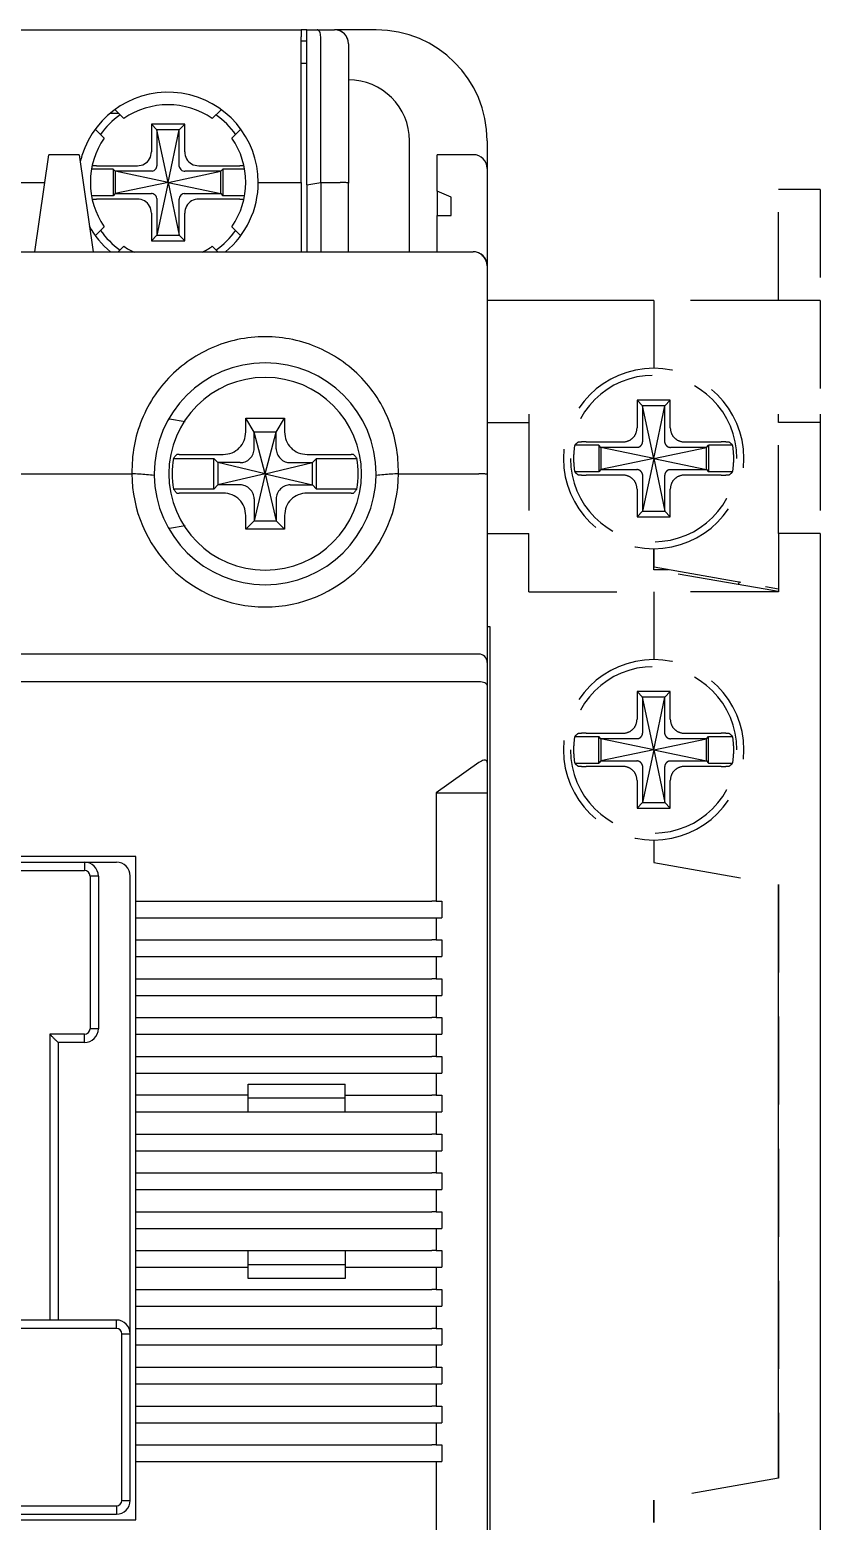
# Model space of a CAD drawing. Header units: inches. Extents: x 0 to 69, y 0 to 139.
# Drawn here: x 40.5 to 69, y 85.7 to 139.4 of the extents above; entities that cross this region are included whole.
import ezdxf

# ---------------------------------------------------------------- set-up
doc = ezdxf.new("R2010")
doc.units = ezdxf.units.IN
doc.linetypes.add('HIDDEN', pattern=[9.525, 6.35, -3.175])
for name, color, linetype in [('BO', 3, 'Continuous'), ('도면층1', 3, 'Continuous'), ('도면층2', 3, 'HIDDEN')]:
    doc.layers.add(name, color=color, linetype=linetype)

# ---------------------------------------------------------------- blocks, each defined once
blk = doc.blocks.new('MC40+MT32')
at = {"color": 7, "linetype": 'Continuous'}
for p, q in [((-15.8, 0), (15.8, 0)), ((15.8, 0), (15.8, -0.248)), ((16, 0), (15.8, 0)), ((16, 0), (16.376, 0)), ((16, -5.587), (16, 0)), ((16.376, 0), (17, 0)), ((16.376, 0), (17, 0)), ((18.5, 0), (17, 0)), ((15.8, -5.5), (15.8, -0.248)), ((15.8, -0.4), (16, -0.4)), ((16.5, -5.5), (16.5, -0.248)), ((17.5, -0.5), (17.5, -5.526)), ((15.8, -1.2), (16, -1.2)), ((8.935, -3), (9.207, -3)), ((9.091, -2.884), (9.405, -3.198)), ((12.595, -3.198), (12.909, -2.884)), ((8.698, -3.905), (8.386, -3.593)), ((11.6, -3.4), (10.4, -3.4)), ((10.4, -3.4), (10.4, -4.395)), ((10.6, -3.6), (10.4, -3.4)), ((10.6, -3.6), (10.6, -4.898)), ((11.4, -3.6), (10.6, -3.6)), ((11, -5.5), (10.6, -3.6)), ((11, -5.5), (11.4, -3.6)), ((11.4, -3.6), (11.6, -3.4)), ((11.4, -4.898), (11.4, -3.6)), ((11.6, -4.395), (11.6, -3.4)), ((13.614, -3.593), (13.302, -3.905)), ((19.7, -8), (19.7, -4)), ((22.5, -4), (22.5, -5)), ((6.2, -8), (6.7, -4.5)), ((7.8, -4.5), (6.7, -4.5)), ((7.8, -4.5), (8.3, -8)), ((22, -4.5), (20.7, -4.5)), ((20.7, -5.812), (20.7, -4.5)), ((9.02, -5.02), (8.256, -5.02)), ((8.416, -4.9), (9.895, -4.9)), ((9.1, -5.1), (9.02, -5.02)), ((9.02, -5.02), (9.02, -5.98)), ((9.1, -5.1), (9.1, -5.9)), ((10.398, -5.1), (9.1, -5.1)), ((11, -5.5), (9.1, -5.1)), ((11, -5.5), (12.9, -5.1)), ((12.9, -5.1), (11.602, -5.1)), ((12.105, -4.9), (13.584, -4.9)), ((12.9, -5.1), (12.98, -5.02)), ((12.9, -5.9), (12.9, -5.1)), ((13.744, -5.02), (12.98, -5.02)), ((12.98, -5.02), (12.98, -5.98)), ((22.5, -5), (22.5, -8.5)), ((22.5, -5), (22.5, -8.5)), ((5.6, -5.5), (6.557, -5.5)), ((9.1, -5.9), (9.02, -5.98)), ((11, -5.5), (9.1, -5.9)), ((9.1, -5.9), (10.398, -5.9)), ((11, -5.5), (10.6, -7.4)), ((11, -5.5), (11.4, -7.4)), ((11, -5.5), (12.9, -5.9)), ((11.602, -5.9), (12.9, -5.9)), ((12.9, -5.9), (12.98, -5.98)), ((14.25, -5.5), (15.8, -5.5)), ((15.8, -5.5), (15.8, -8)), ((16, -5.587), (16.5, -5.5)), ((16, -5.587), (16, -8)), ((16.5, -5.5), (17.2, -5.5)), ((16.5, -5.5), (16.5, -8)), ((17.5, -8), (17.5, -5.526)), ((20.7, -5.812), (20.7, -6.688)), ((21.2, -6.031), (20.7, -5.812)), ((9.02, -5.98), (8.256, -5.98)), ((9.895, -6.1), (8.416, -6.1)), ((10.6, -6.102), (10.6, -7.4)), ((11.4, -7.4), (11.4, -6.102)), ((13.584, -6.1), (12.105, -6.1)), ((13.744, -5.98), (12.98, -5.98)), ((21.2, -6.688), (21.2, -6.031)), ((10.4, -6.605), (10.4, -7.6)), ((11.6, -7.6), (11.6, -6.605)), ((20.7, -6.688), (21.2, -6.688)), ((20.7, -8), (20.7, -6.688)), ((8.385, -7.408), (8.698, -7.095)), ((10.6, -7.4), (10.4, -7.6)), ((10.6, -7.4), (11.4, -7.4)), ((11.4, -7.4), (11.6, -7.6)), ((13.302, -7.095), (13.615, -7.408)), ((-22, -8), (22, -8)), ((-22, -8), (22, -8)), ((9.405, -7.802), (9.207, -8)), ((10.4, -7.6), (11.6, -7.6)), ((12.793, -8), (12.595, -7.802)), ((22.5, -8.5), (22.5, -16.026)), ((11.048, -14.025), (11.614, -14.119)), ((13.8, -14), (15.2, -14)), ((13.8, -14.492), (13.8, -14)), ((14.1, -14.5), (13.8, -14)), ((14.5, -16), (14.1, -14.5)), ((14.9, -14.5), (14.1, -14.5)), ((14.1, -15.06), (14.1, -14.5)), ((14.5, -16), (14.9, -14.5)), ((14.9, -14.5), (15.2, -14)), ((14.9, -15.06), (14.9, -14.5)), ((15.2, -14), (15.2, -14.492)), ((11.194, -15.45), (12.65, -15.45)), ((11.406, -15.3), (12.992, -15.3)), ((12.65, -16.55), (12.65, -15.45)), ((12.8, -15.6), (12.65, -15.45)), ((16.008, -15.3), (17.594, -15.3)), ((16.2, -15.6), (16.35, -15.45)), ((16.35, -15.45), (17.806, -15.45)), ((16.35, -16.55), (16.35, -15.45)), ((4.8, -16), (9.7, -16)), ((13.56, -15.6), (12.8, -15.6)), ((14.5, -16), (12.8, -15.6)), ((12.8, -15.6), (12.8, -16.4)), ((14.5, -16), (12.8, -16.4)), ((14.5, -16), (14.1, -17.7)), ((14.5, -16), (16.2, -15.6)), ((14.5, -16), (14.9, -17.7)), ((14.5, -16), (16.2, -16.4)), ((15.44, -15.6), (16.2, -15.6)), ((16.2, -16.4), (16.2, -15.6)), ((19.3, -16), (22.2, -16)), ((22.5, -16.026), (22.5, -22.8)), ((22.5, -16.026), (22.5, -22.8)), ((12.65, -16.55), (11.194, -16.55)), ((12.8, -16.4), (12.65, -16.55)), ((13.56, -16.4), (12.8, -16.4)), ((15.44, -16.4), (16.2, -16.4)), ((16.2, -16.4), (16.35, -16.55)), ((17.806, -16.55), (16.35, -16.55)), ((12.992, -16.7), (11.406, -16.7)), ((14.1, -16.94), (14.1, -17.7)), ((14.9, -16.94), (14.9, -17.7)), ((17.594, -16.7), (16.008, -16.7)), ((13.8, -18), (13.8, -17.508)), ((14.1, -17.7), (13.8, -18)), ((14.1, -17.7), (14.9, -17.7)), ((14.9, -17.7), (15.2, -18)), ((15.2, -17.508), (15.2, -18)), ((11.614, -17.881), (11.047, -17.975)), ((15.2, -18), (13.8, -18)), ((22.2, -22.5), (-22.2, -22.5)), ((22.5, -22.8), (22.5, -23.624)), ((22.2, -23.5), (-22.2, -23.5)), ((22.5, -23.624), (22.5, -26.412)), ((22.5, -23.624), (22.5, -26.412)), ((22.2, -26.412), (20.662, -27.5)), ((22.5, -26.412), (22.5, -27.5)), ((20.662, -27.5), (20.662, -31.4)), ((20.662, -27.5), (22.5, -27.5)), ((22.5, -27.5), (22.5, -55.5)), ((9.838, -29.8), (4.138, -29.8)), ((4.788, -30), (9.138, -30)), ((7.988, -30), (7.988, -30.3)), ((9.838, -53.7), (9.838, -29.8)), ((4.788, -30.3), (7.988, -30.3)), ((8.188, -30.5), (8.188, -36)), ((8.488, -30.5), (8.188, -30.5)), ((8.488, -30.5), (8.488, -36)), ((9.638, -53), (9.638, -30.5)), ((9.838, -31.4), (20.5, -31.4)), ((20.662, -31.4), (20.5, -31.4)), ((20.662, -31.4), (20.862, -31.4)), ((20.862, -31.4), (20.862, -32)), ((9.838, -32), (20.5, -32)), ((20.5, -32), (20.662, -32)), ((20.662, -32), (20.862, -32)), ((20.662, -32), (20.662, -32.8)), ((9.838, -32.8), (20.5, -32.8)), ((20.662, -32.8), (20.5, -32.8)), ((20.662, -32.8), (20.862, -32.8)), ((20.862, -32.8), (20.862, -33.4)), ((9.838, -33.4), (20.5, -33.4)), ((20.5, -33.4), (20.662, -33.4)), ((20.662, -33.4), (20.862, -33.4)), ((20.662, -33.4), (20.662, -34.2)), ((9.838, -34.2), (20.5, -34.2)), ((20.662, -34.2), (20.5, -34.2)), ((20.662, -34.2), (20.862, -34.2)), ((20.862, -34.2), (20.862, -34.8)), ((9.838, -34.8), (20.5, -34.8)), ((20.5, -34.8), (20.662, -34.8)), ((20.662, -34.8), (20.862, -34.8)), ((20.662, -34.8), (20.662, -35.6)), ((8.488, -36), (8.188, -36)), ((9.838, -35.6), (20.5, -35.6)), ((20.662, -35.6), (20.5, -35.6)), ((20.662, -35.6), (20.862, -35.6)), ((20.862, -35.6), (20.862, -36.2)), ((7.988, -36.2), (6.738, -36.2)), ((6.738, -36.2), (6.738, -46.5)), ((7.988, -36.5), (7.038, -36.5)), ((7.038, -36.5), (7.038, -46.5)), ((7.988, -36.5), (7.988, -36.2)), ((9.838, -36.2), (20.5, -36.2)), ((20.5, -36.2), (20.662, -36.2)), ((20.662, -36.2), (20.862, -36.2)), ((20.662, -36.2), (20.662, -37)), ((9.838, -37), (20.5, -37)), ((20.662, -37), (20.5, -37)), ((20.662, -37), (20.862, -37)), ((20.862, -37), (20.862, -37.6)), ((9.838, -37.6), (20.5, -37.6)), ((20.5, -37.6), (20.662, -37.6)), ((20.662, -37.6), (20.862, -37.6)), ((20.662, -37.6), (20.662, -38.4)), ((13.888, -38), (17.388, -38)), ((13.888, -39), (13.888, -38)), ((17.388, -39), (17.388, -38)), ((13.888, -38.4), (9.838, -38.4)), ((17.388, -38.5), (13.888, -38.5)), ((17.388, -38.4), (20.5, -38.4)), ((20.662, -38.4), (20.5, -38.4)), ((20.662, -38.4), (20.862, -38.4)), ((20.862, -38.4), (20.862, -39)), ((9.838, -39), (20.5, -39)), ((20.5, -39), (20.662, -39)), ((20.662, -39), (20.862, -39)), ((20.662, -39), (20.662, -39.8)), ((9.838, -39.8), (20.5, -39.8)), ((20.662, -39.8), (20.5, -39.8)), ((20.662, -39.8), (20.862, -39.8)), ((20.862, -39.8), (20.862, -40.4)), ((9.838, -40.4), (20.5, -40.4)), ((20.5, -40.4), (20.662, -40.4)), ((20.662, -40.4), (20.862, -40.4)), ((20.662, -40.4), (20.662, -41.2)), ((9.838, -41.2), (20.5, -41.2)), ((20.662, -41.2), (20.5, -41.2)), ((20.662, -41.2), (20.862, -41.2)), ((20.862, -41.2), (20.862, -41.8)), ((9.838, -41.8), (20.5, -41.8)), ((20.5, -41.8), (20.662, -41.8)), ((20.662, -41.8), (20.862, -41.8)), ((20.662, -41.8), (20.662, -42.6)), ((9.838, -42.6), (20.5, -42.6)), ((20.662, -42.6), (20.5, -42.6)), ((20.662, -42.6), (20.862, -42.6)), ((20.862, -42.6), (20.862, -43.2)), ((9.838, -43.2), (20.5, -43.2)), ((20.5, -43.2), (20.662, -43.2)), ((20.662, -43.2), (20.862, -43.2)), ((20.662, -43.2), (20.662, -44)), ((9.838, -44), (20.5, -44)), ((13.888, -45), (13.888, -44)), ((17.388, -44), (17.388, -45)), ((20.662, -44), (20.5, -44)), ((20.662, -44), (20.862, -44)), ((20.862, -44), (20.862, -44.6)), ((9.838, -44.6), (13.888, -44.6)), ((13.888, -44.5), (17.388, -44.5)), ((17.388, -44.6), (20.5, -44.6)), ((20.5, -44.6), (20.662, -44.6)), ((20.662, -44.6), (20.862, -44.6)), ((20.662, -44.6), (20.662, -45.4)), ((17.388, -45), (13.888, -45)), ((9.838, -45.4), (20.5, -45.4)), ((20.662, -45.4), (20.5, -45.4)), ((20.662, -45.4), (20.862, -45.4)), ((20.862, -45.4), (20.862, -46)), ((9.838, -46), (20.5, -46)), ((20.5, -46), (20.662, -46)), ((20.662, -46), (20.862, -46)), ((20.662, -46), (20.662, -46.8)), ((9.138, -46.5), (-9.862, -46.5)), ((9.138, -46.8), (9.138, -46.5)), ((9.138, -46.8), (-9.862, -46.8)), ((9.338, -47), (9.638, -47)), ((9.338, -53), (9.338, -47)), ((9.838, -46.8), (20.5, -46.8)), ((20.662, -46.8), (20.5, -46.8)), ((20.662, -46.8), (20.862, -46.8)), ((20.862, -46.8), (20.862, -47.4)), ((9.838, -47.4), (20.5, -47.4)), ((20.5, -47.4), (20.662, -47.4)), ((20.662, -47.4), (20.862, -47.4)), ((20.662, -47.4), (20.662, -48.2)), ((9.838, -48.2), (20.5, -48.2)), ((20.662, -48.2), (20.5, -48.2)), ((20.662, -48.2), (20.862, -48.2)), ((20.862, -48.2), (20.862, -48.8)), ((9.838, -48.8), (20.5, -48.8)), ((20.5, -48.8), (20.662, -48.8)), ((20.662, -48.8), (20.862, -48.8)), ((20.662, -48.8), (20.662, -49.6)), ((9.838, -49.6), (20.5, -49.6)), ((20.662, -49.6), (20.5, -49.6)), ((20.662, -49.6), (20.862, -49.6)), ((20.862, -49.6), (20.862, -50.2)), ((9.838, -50.2), (20.5, -50.2)), ((20.5, -50.2), (20.662, -50.2)), ((20.662, -50.2), (20.862, -50.2)), ((20.662, -50.2), (20.662, -51)), ((9.838, -51), (20.5, -51)), ((20.662, -51), (20.5, -51)), ((20.662, -51), (20.862, -51)), ((20.862, -51), (20.862, -51.6)), ((9.838, -51.6), (20.5, -51.6)), ((20.5, -51.6), (20.662, -51.6)), ((20.662, -51.6), (20.862, -51.6)), ((20.662, -51.6), (20.662, -55.5)), ((-9.862, -53.2), (9.138, -53.2)), ((9.138, -53.2), (9.138, -53.5)), ((9.338, -53), (9.638, -53)), ((-10.562, -53.7), (9.838, -53.7)), ((-9.862, -53.5), (9.138, -53.5))]:
    blk.add_line(p, q, dxfattribs=at)
for centre, radius, start, end in [((17, -0.5), 0.5, 72.6082, 90), ((17, -0.5), 0.5, 0, 90), ((18.5, -4), 4, 0, 90), ((17, -0.5), 0.5, 54.4355, 72.6082), ((17, -0.5), 0.5, 53.2214, 54.4355), ((17, -0.5), 0.5, 36.7923, 53.2214), ((17, -0.5), 0.5, 34.7241, 36.7923), ((17, -0.5), 0.5, 18.5055, 34.7241), ((17, -0.5), 0.5, 16.8847, 18.5055), ((17, -0.5), 0.5, 0, 16.8847), ((17.5, -4), 2.2, 0, 90), ((11, -5.5), 3.25, 0, 162.7213), ((11, -5.5), 2.986, 125.1805, 144.9332), ((11, -5.5), 2.8, 55.2866, 124.7134), ((11, -5.5), 2.986, 35.0673, 54.8203), ((11, -5.5), 2.8, 145.2866, 214.7134), ((11, -5.5), 2.8, 325.2866, 34.7134), ((11, -5.5), 3.25, 162.7213, 166.8143), ((22, -5), 0.5, 0, 90), ((11, -5.5), 3.25, 309.5879, 0), ((11, -5.5), 3.25, 208.8178, 230.4121), ((11, -5.5), 2.986, 215.0673, 234.8203), ((11, -5.5), 2.986, 305.1805, 324.9332), ((11, -5.5), 2.8, 235.2866, 244.0193), ((11, -5.5), 2.8, 295.9807, 304.7134), ((22, -8.5), 0.5, 0, 90), ((14.5, -16), 4, 0, 180), ((14.5, -16), 3.473, 90, 270), ((14.5, -16), 3.473, 270, 90), ((14.5, -16), 3.351, 170.5541, 189.4459), ((14.5, -16), 3.351, 350.5541, 9.4459), ((14.5, -16), 4.8, 180, 0), ((14.5, -16), 4, 180, 180.8551), ((14.5, -16), 4, 180.8551, 359.1452), ((14.5, -16), 4, 359.1452, 0), ((22.2, -22.8), 0.3, 0, 90), ((7.988, -30.5), 0.5, 0, 90), ((9.138, -30.5), 0.5, 0, 90), ((7.988, -30.5), 0.2, 0, 90), ((7.988, -36), 0.5, 270, 0), ((7.988, -36), 0.2, 270, 0), ((9.138, -47), 0.5, 0, 90), ((9.138, -47), 0.2, 0, 90), ((9.138, -53), 0.5, 270, 0), ((9.138, -53), 0.2, 270, 0)]:
    blk.add_arc(centre, radius, start, end, dxfattribs=at)
for points, knots in [([(16.5, -0.248), (16.5, -0.216), (16.495, -0.157), (16.472, -0.077), (16.435, -0.018), (16.394, 0), (16.376, 0)], [0, 0, 0, 0, 0.0946152, 0.1787983, 0.2460218, 0.3000205, 0.3000205, 0.3000205, 0.3000205]), ([(9.895, -4.9), (9.983, -4.9), (10.161, -4.855), (10.355, -4.661), (10.4, -4.483), (10.4, -4.395)], [0, 0, 0, 0, 0.2632139, 0.5225211, 0.7862193, 0.7862193, 0.7862193, 0.7862193]), ([(11.6, -4.395), (11.6, -4.483), (11.645, -4.661), (11.839, -4.855), (12.017, -4.9), (12.105, -4.9)], [0, 0, 0, 0, 0.2631619, 0.5225617, 0.7862192, 0.7862192, 0.7862192, 0.7862192]), ([(10.422, -5.098), (10.417, -5.099), (10.409, -5.1), (10.401, -5.1), (10.398, -5.099)], [0, 0, 0, 0, 0.01605249, 0.02415809, 0.02415809, 0.02415809, 0.02415809]), ([(10.422, -5.098), (10.451, -5.094), (10.508, -5.072), (10.572, -5.008), (10.594, -4.951), (10.598, -4.922)], [0, 0, 0, 0, 0.0874412, 0.1770622, 0.2645034, 0.2645034, 0.2645034, 0.2645034]), ([(10.598, -4.922), (10.599, -4.917), (10.6, -4.909), (10.6, -4.901), (10.599, -4.898)], [0, 0, 0, 0, 0.01605249, 0.02415809, 0.02415809, 0.02415809, 0.02415809]), ([(11.402, -4.922), (11.401, -4.917), (11.4, -4.909), (11.4, -4.901), (11.401, -4.898)], [0, 0, 0, 0, 0.01605249, 0.02415809, 0.02415809, 0.02415809, 0.02415809]), ([(11.402, -4.922), (11.406, -4.951), (11.428, -5.008), (11.492, -5.072), (11.549, -5.094), (11.578, -5.098)], [0, 0, 0, 0, 0.0874412, 0.1770622, 0.2645034, 0.2645034, 0.2645034, 0.2645034]), ([(11.578, -5.098), (11.583, -5.099), (11.591, -5.1), (11.599, -5.1), (11.602, -5.099)], [0, 0, 0, 0, 0.01605249, 0.02415809, 0.02415809, 0.02415809, 0.02415809]), ([(10.422, -5.902), (10.417, -5.901), (10.409, -5.9), (10.401, -5.9), (10.398, -5.901)], [0, 0, 0, 0, 0.01605249, 0.02415809, 0.02415809, 0.02415809, 0.02415809]), ([(10.598, -6.078), (10.594, -6.049), (10.572, -5.992), (10.508, -5.928), (10.451, -5.906), (10.422, -5.902)], [0, 0, 0, 0, 0.0874412, 0.1770622, 0.2645034, 0.2645034, 0.2645034, 0.2645034]), ([(11.578, -5.902), (11.549, -5.906), (11.492, -5.928), (11.428, -5.992), (11.406, -6.049), (11.402, -6.078)], [0, 0, 0, 0, 0.0874412, 0.1770622, 0.2645034, 0.2645034, 0.2645034, 0.2645034]), ([(11.578, -5.902), (11.583, -5.901), (11.591, -5.9), (11.599, -5.9), (11.602, -5.901)], [0, 0, 0, 0, 0.01605249, 0.02415809, 0.02415809, 0.02415809, 0.02415809]), ([(17.5, -5.526), (17.5, -5.518), (17.456, -5.515), (17.406, -5.505), (17.307, -5.502), (17.238, -5.5), (17.2, -5.5)], [0, 0, 0, 0, 0.0248578, 0.0903121, 0.1878135, 0.3028517, 0.3028517, 0.3028517, 0.3028517]), ([(10.4, -6.605), (10.4, -6.517), (10.355, -6.339), (10.161, -6.145), (9.983, -6.1), (9.895, -6.1)], [0, 0, 0, 0, 0.2631619, 0.5225617, 0.7862192, 0.7862192, 0.7862192, 0.7862192]), ([(10.598, -6.078), (10.599, -6.083), (10.6, -6.091), (10.6, -6.099), (10.599, -6.102)], [0, 0, 0, 0, 0.01605249, 0.02415809, 0.02415809, 0.02415809, 0.02415809]), ([(11.402, -6.078), (11.401, -6.083), (11.4, -6.091), (11.4, -6.099), (11.401, -6.102)], [0, 0, 0, 0, 0.01605249, 0.02415809, 0.02415809, 0.02415809, 0.02415809]), ([(12.105, -6.1), (12.017, -6.1), (11.839, -6.145), (11.645, -6.339), (11.6, -6.517), (11.6, -6.605)], [0, 0, 0, 0, 0.263105, 0.5226064, 0.7862191, 0.7862191, 0.7862191, 0.7862191]), ([(22.474, -8.372), (22.457, -8.318), (22.409, -8.216), (22.296, -8.095), (22.155, -8.018), (22.051, -8), (22, -8)], [0, 0, 0, 0, 0.169717, 0.3329182, 0.4906764, 0.6428122, 0.6428122, 0.6428122, 0.6428122]), ([(19.3, -15.861), (19.3, -15.535), (19.232, -14.872), (18.926, -13.911), (18.416, -13.023), (17.731, -12.263), (16.908, -11.668), (15.986, -11.26), (15.002, -11.052), (13.997, -11.052), (13.013, -11.261), (12.092, -11.669), (11.268, -12.263), (10.583, -13.024), (10.074, -13.912), (9.768, -14.873), (9.7, -15.535), (9.7, -15.861)], [0, 0, 0, 0, 0.977329, 1.983777, 3.00495, 4.025002, 5.031734, 6.028887, 7.026389, 8.026494, 9.023958, 10.02114, 11.028018, 12.04818, 13.069218, 14.07527, 15.052028, 15.052028, 15.052028, 15.052028]), ([(12.992, -15.3), (13.099, -15.3), (13.312, -15.261), (13.583, -15.083), (13.761, -14.812), (13.8, -14.599), (13.8, -14.492)], [0, 0, 0, 0, 0.320822, 0.632985, 0.945288, 1.266507, 1.266507, 1.266507, 1.266507]), ([(15.2, -14.492), (15.2, -14.599), (15.239, -14.812), (15.417, -15.083), (15.688, -15.261), (15.901, -15.3), (16.008, -15.3)], [0, 0, 0, 0, 0.320877, 0.632991, 0.94524, 1.266508, 1.266508, 1.266508, 1.266508]), ([(11.194, -15.45), (11.206, -15.435), (11.229, -15.404), (11.265, -15.359), (11.289, -15.329), (11.301, -15.314)], [0, 0, 0, 0, 0.0575568, 0.1152872, 0.1732048, 0.1732048, 0.1732048, 0.1732048]), ([(11.406, -15.3), (11.383, -15.3), (11.35, -15.305), (11.309, -15.304), (11.301, -15.314)], [0, 0, 0, 0, 0.0700491, 0.1064715, 0.1064715, 0.1064715, 0.1064715]), ([(13.596, -15.6), (13.658, -15.602), (13.791, -15.576), (13.96, -15.461), (14.076, -15.292), (14.102, -15.158), (14.1, -15.096)], [0, 0, 0, 0, 0.1865408, 0.3928241, 0.5995716, 0.7875132, 0.7875132, 0.7875132, 0.7875132]), ([(14.1, -15.096), (14.1, -15.092), (14.1, -15.084), (14.1, -15.072), (14.1, -15.064), (14.1, -15.06)], [0, 0, 0, 0, 0.0119905, 0.02391291, 0.03574566, 0.03574566, 0.03574566, 0.03574566]), ([(14.9, -15.096), (14.898, -15.158), (14.924, -15.291), (15.039, -15.46), (15.208, -15.576), (15.342, -15.602), (15.404, -15.6)], [0, 0, 0, 0, 0.1865408, 0.3928241, 0.5995716, 0.7875132, 0.7875132, 0.7875132, 0.7875132]), ([(14.9, -15.096), (14.9, -15.092), (14.9, -15.084), (14.9, -15.072), (14.9, -15.064), (14.9, -15.06)], [0, 0, 0, 0, 0.0119905, 0.02391291, 0.03574566, 0.03574566, 0.03574566, 0.03574566]), ([(17.699, -15.314), (17.691, -15.304), (17.65, -15.305), (17.617, -15.3), (17.594, -15.3)], [0, 0, 0, 0, 0.0364224, 0.1064715, 0.1064715, 0.1064715, 0.1064715]), ([(17.699, -15.314), (17.711, -15.329), (17.735, -15.359), (17.771, -15.404), (17.794, -15.435), (17.806, -15.45)], [0, 0, 0, 0, 0.0579163, 0.1156467, 0.1732048, 0.1732048, 0.1732048, 0.1732048]), ([(9.7, -15.861), (9.7, -15.884), (9.699, -15.931), (9.701, -15.977), (9.702, -16)], [0, 0, 0, 0, 0.0694813, 0.1389496, 0.1389496, 0.1389496, 0.1389496]), ([(10.5, -16.058), (10.409, -16.049), (10.229, -16.038), (9.962, -16.01), (9.786, -16.006), (9.7, -16)], [0, 0, 0, 0, 0.2751334, 0.5426596, 0.8026239, 0.8026239, 0.8026239, 0.8026239]), ([(13.596, -15.6), (13.592, -15.6), (13.584, -15.6), (13.572, -15.6), (13.564, -15.6), (13.56, -15.6)], [0, 0, 0, 0, 0.0119905, 0.02391291, 0.03574566, 0.03574566, 0.03574566, 0.03574566]), ([(15.404, -15.6), (15.408, -15.6), (15.416, -15.6), (15.428, -15.6), (15.436, -15.6), (15.44, -15.6)], [0, 0, 0, 0, 0.0119905, 0.02391291, 0.03574566, 0.03574566, 0.03574566, 0.03574566]), ([(19.3, -16), (19.213, -16.006), (19.037, -16.01), (18.771, -16.038), (18.591, -16.049), (18.5, -16.058)], [0, 0, 0, 0, 0.2604806, 0.5279063, 0.8026244, 0.8026244, 0.8026244, 0.8026244]), ([(19.298, -16), (19.299, -15.977), (19.301, -15.931), (19.3, -15.884), (19.3, -15.861)], [0, 0, 0, 0, 0.0694682, 0.1389493, 0.1389493, 0.1389493, 0.1389493]), ([(22.5, -16.026), (22.5, -16.018), (22.456, -16.015), (22.406, -16.005), (22.307, -16.002), (22.238, -16), (22.2, -16)], [0, 0, 0, 0, 0.0248578, 0.0903121, 0.1878135, 0.3028517, 0.3028517, 0.3028517, 0.3028517]), ([(11.301, -16.686), (11.289, -16.671), (11.265, -16.641), (11.229, -16.596), (11.206, -16.565), (11.194, -16.55)], [0, 0, 0, 0, 0.0579163, 0.1156467, 0.1732048, 0.1732048, 0.1732048, 0.1732048]), ([(13.596, -16.4), (13.592, -16.4), (13.584, -16.4), (13.572, -16.4), (13.564, -16.4), (13.56, -16.4)], [0, 0, 0, 0, 0.0119905, 0.02391291, 0.03574566, 0.03574566, 0.03574566, 0.03574566]), ([(14.1, -16.904), (14.102, -16.842), (14.076, -16.709), (13.961, -16.54), (13.792, -16.424), (13.658, -16.398), (13.596, -16.4)], [0, 0, 0, 0, 0.1865408, 0.3928241, 0.5995716, 0.7875132, 0.7875132, 0.7875132, 0.7875132]), ([(15.404, -16.4), (15.342, -16.398), (15.209, -16.424), (15.04, -16.539), (14.924, -16.708), (14.898, -16.842), (14.9, -16.904)], [0, 0, 0, 0, 0.1865408, 0.3928241, 0.5995716, 0.7875132, 0.7875132, 0.7875132, 0.7875132]), ([(15.404, -16.4), (15.408, -16.4), (15.416, -16.4), (15.428, -16.4), (15.436, -16.4), (15.44, -16.4)], [0, 0, 0, 0, 0.0119905, 0.02391291, 0.03574566, 0.03574566, 0.03574566, 0.03574566]), ([(17.806, -16.55), (17.794, -16.565), (17.771, -16.596), (17.735, -16.641), (17.711, -16.671), (17.699, -16.686)], [0, 0, 0, 0, 0.0575568, 0.1152872, 0.1732048, 0.1732048, 0.1732048, 0.1732048]), ([(11.301, -16.686), (11.309, -16.696), (11.35, -16.695), (11.383, -16.7), (11.406, -16.7)], [0, 0, 0, 0, 0.0364224, 0.1064715, 0.1064715, 0.1064715, 0.1064715]), ([(13.8, -17.508), (13.8, -17.401), (13.761, -17.188), (13.583, -16.917), (13.313, -16.739), (13.099, -16.7), (12.992, -16.7)], [0, 0, 0, 0, 0.320897, 0.632993, 0.945223, 1.266508, 1.266508, 1.266508, 1.266508]), ([(14.1, -16.904), (14.1, -16.908), (14.1, -16.916), (14.1, -16.928), (14.1, -16.936), (14.1, -16.94)], [0, 0, 0, 0, 0.0119905, 0.02391291, 0.03574566, 0.03574566, 0.03574566, 0.03574566]), ([(14.9, -16.904), (14.9, -16.908), (14.9, -16.916), (14.9, -16.928), (14.9, -16.936), (14.9, -16.94)], [0, 0, 0, 0, 0.0119905, 0.02391291, 0.03574566, 0.03574566, 0.03574566, 0.03574566]), ([(16.008, -16.7), (15.901, -16.7), (15.688, -16.739), (15.417, -16.917), (15.239, -17.187), (15.2, -17.401), (15.2, -17.508)], [0, 0, 0, 0, 0.320947, 0.632999, 0.945181, 1.266508, 1.266508, 1.266508, 1.266508]), ([(17.594, -16.7), (17.617, -16.7), (17.65, -16.695), (17.691, -16.696), (17.699, -16.686)], [0, 0, 0, 0, 0.0700491, 0.1064715, 0.1064715, 0.1064715, 0.1064715]), ([(22.5, -23.624), (22.5, -23.607), (22.477, -23.568), (22.409, -23.532), (22.314, -23.506), (22.24, -23.5), (22.2, -23.5)], [0, 0, 0, 0, 0.0503675, 0.1244305, 0.2256445, 0.3455515, 0.3455515, 0.3455515, 0.3455515]), ([(22.5, -26.412), (22.5, -26.393), (22.493, -26.355), (22.44, -26.32), (22.369, -26.326), (22.286, -26.356), (22.23, -26.391), (22.2, -26.412)], [0, 0, 0, 0, 0.0560852, 0.1082775, 0.1736524, 0.2618879, 0.3714091, 0.3714091, 0.3714091, 0.3714091]), ([(7.038, -36.5), (7.031, -36.493), (7.006, -36.468), (6.958, -36.42), (6.892, -36.353), (6.817, -36.278), (6.765, -36.226), (6.738, -36.2)], [0, 0, 0, 0, 0.0314316, 0.1059237, 0.2038783, 0.3133706, 0.4242641, 0.4242641, 0.4242641, 0.4242641])]:
    blk.add_open_spline(points, degree=3, knots=knots, dxfattribs=at)
for points in [[(8.416, -4.9), (8.372, -4.9), (8.328, -4.899), (8.284, -4.902)], [(13.716, -4.902), (13.672, -4.899), (13.628, -4.9), (13.584, -4.9)], [(8.284, -6.098), (8.328, -6.101), (8.372, -6.1), (8.416, -6.1)], [(13.584, -6.1), (13.628, -6.1), (13.672, -6.101), (13.716, -6.098)]]:
    blk.add_open_spline(points, degree=3, dxfattribs=at)
at = {"layer": 'BO', "color": 7, "linetype": 'Continuous'}
for p, q in [((22.5, -4), (22.5, -5)), ((22.5, -16.026), (22.5, -22.8)), ((22.5, -16.026), (22.5, -22.8)), ((22.5, -21.5), (22.6, -21.5)), ((22.5, -21.5), (22.6, -21.5)), ((22.6, -21.5), (22.6, -21.549)), ((22.6, -21.549), (22.6, -21.691)), ((22.6, -21.691), (22.6, -22.5)), ((22.6, -22.5), (22.6, -22.8)), ((22.5, -22.8), (22.5, -23.624)), ((22.6, -22.8), (22.6, -23.624)), ((22.5, -23.624), (22.5, -26.412)), ((22.5, -23.624), (22.5, -26.412)), ((22.6, -23.624), (22.6, -26.412)), ((22.5, -26.412), (22.5, -27.5)), ((22.6, -26.412), (22.6, -27.5)), ((22.5, -27.5), (22.5, -55.5)), ((22.6, -27.5), (22.6, -38)), ((22.6, -38), (22.6, -45)), ((22.6, -45), (22.6, -55.5))]:
    blk.add_line(p, q, dxfattribs=at)
for centre, radius in [((22, -5), 0.5), ((22.2, -22.8), 0.3)]:
    blk.add_arc(centre, radius, 0, 90, dxfattribs=at)
for points, knots in [([(22.5, -16.026), (22.5, -16.018), (22.456, -16.015), (22.406, -16.005), (22.307, -16.002), (22.238, -16), (22.2, -16)], [0, 0, 0, 0, 0.0248578, 0.0903121, 0.1878135, 0.3028517, 0.3028517, 0.3028517, 0.3028517]), ([(22.5, -23.624), (22.5, -23.607), (22.477, -23.568), (22.409, -23.532), (22.314, -23.506), (22.24, -23.5), (22.2, -23.5)], [0, 0, 0, 0, 0.0503675, 0.1244305, 0.2256445, 0.3455515, 0.3455515, 0.3455515, 0.3455515]), ([(22.5, -26.412), (22.5, -26.393), (22.493, -26.355), (22.44, -26.32), (22.369, -26.326), (22.286, -26.356), (22.23, -26.391), (22.2, -26.412)], [0, 0, 0, 0, 0.0560852, 0.1082775, 0.1736524, 0.2618879, 0.3714091, 0.3714091, 0.3714091, 0.3714091])]:
    blk.add_open_spline(points, degree=3, knots=knots, dxfattribs=at)
at = {"layer": '도면층1', "color": 7, "linetype": 'Continuous'}
for p, q in [((22.5, -5), (22.5, -8.5)), ((22.5, -5), (22.5, -8.5)), ((22.5, -8.5), (22.5, -16.026)), ((28.5, -9.75), (22.5, -9.75)), ((34.5, -18.15), (34.5, -64.85)), ((33, -52.2), (33, -30.8))]:
    blk.add_line(p, q, dxfattribs=at)
blk.add_arc((22, -8.5), 0.5, 0, 90, dxfattribs=at)
blk.add_open_spline([(22.474, -8.372), (22.457, -8.318), (22.409, -8.216), (22.296, -8.095), (22.155, -8.018), (22.051, -8), (22, -8)], degree=3, knots=[0, 0, 0, 0, 0.169717, 0.3329182, 0.4906764, 0.6428122, 0.6428122, 0.6428122, 0.6428122], dxfattribs=at)
at = {"layer": '도면층2', "color": 7, "ltscale": 0.5}
for p, q in [((34.5, -5.75), (33, -5.75)), ((33, -9.75), (33, -5.75)), ((34.5, -5.75), (34.5, -9.75)), ((28.5, -9.75), (28.5, -12.2)), ((33, -9.75), (28.5, -9.75)), ((28.5, -9.75), (28.5, -12.2)), ((34.5, -9.75), (33, -9.75)), ((34.5, -9.75), (34.5, -13.85)), ((28.1, -13.55), (27.9, -13.35)), ((27.9, -13.35), (27.9, -14.345)), ((29.1, -13.35), (27.9, -13.35)), ((28.9, -13.55), (29.1, -13.35)), ((29.1, -14.345), (29.1, -13.35)), ((24, -13.85), (24, -14.15)), ((28.5, -15.45), (28.1, -13.55)), ((28.9, -13.55), (28.1, -13.55)), ((28.1, -13.55), (28.1, -14.848)), ((28.5, -15.45), (28.9, -13.55)), ((28.9, -14.848), (28.9, -13.55)), ((33, -14.15), (33, -13.85)), ((34.5, -13.85), (34.5, -14.15)), ((22.5, -14.15), (24, -14.15)), ((24, -14.15), (24, -18.15)), ((34.5, -14.15), (33, -14.15)), ((33, -18.15), (33, -14.15)), ((34.5, -14.15), (34.5, -18.15)), ((26.52, -14.97), (25.654, -14.97)), ((26.066, -14.85), (27.395, -14.85)), ((26.52, -14.97), (26.52, -15.93)), ((26.6, -15.05), (26.52, -14.97)), ((29.605, -14.85), (30.934, -14.85)), ((30.4, -15.05), (30.48, -14.97)), ((30.48, -14.97), (30.48, -15.93)), ((31.346, -14.97), (30.48, -14.97)), ((28.5, -15.45), (26.6, -15.05)), ((27.898, -15.05), (26.6, -15.05)), ((26.6, -15.05), (26.6, -15.85)), ((28.5, -15.45), (26.6, -15.85)), ((28.5, -15.45), (28.1, -17.35)), ((28.5, -15.45), (30.4, -15.05)), ((28.5, -15.45), (28.9, -17.35)), ((28.5, -15.45), (30.4, -15.85)), ((30.4, -15.05), (29.102, -15.05)), ((30.4, -15.85), (30.4, -15.05)), ((26.52, -15.93), (25.654, -15.93)), ((27.395, -16.05), (26.066, -16.05)), ((26.6, -15.85), (26.52, -15.93)), ((26.6, -15.85), (27.898, -15.85)), ((28.1, -16.052), (28.1, -17.35)), ((28.9, -17.35), (28.9, -16.052)), ((29.102, -15.85), (30.4, -15.85)), ((30.934, -16.05), (29.605, -16.05)), ((30.4, -15.85), (30.48, -15.93)), ((31.346, -15.93), (30.48, -15.93)), ((27.9, -16.555), (27.9, -17.55)), ((29.1, -17.55), (29.1, -16.555)), ((28.1, -17.35), (27.9, -17.55)), ((27.9, -17.55), (29.1, -17.55)), ((28.1, -17.35), (28.9, -17.35)), ((28.9, -17.35), (29.1, -17.55)), ((22.5, -18.15), (24, -18.15)), ((24, -20.25), (24, -18.15)), ((34.5, -18.15), (33, -18.15)), ((33, -18.15), (33, -20.25)), ((28.5, -19.357), (28.5, -18.7)), ((28.5, -18.7), (28.5, -19.357)), ((28.5, -19.457), (28.5, -19.357)), ((28.5, -19.357), (28.517, -19.36)), ((28.5, -19.45), (29.03, -19.45)), ((32.515, -20.164), (28.5, -19.457)), ((28.517, -19.36), (32.532, -20.068)), ((24, -20.25), (28.5, -20.25)), ((28.5, -20.25), (28.5, -22.7)), ((28.5, -20.25), (28.5, -22.7)), ((33, -20.25), (28.5, -20.25)), ((32.983, -20.247), (32.515, -20.164)), ((32.532, -20.068), (33, -20.15)), ((28.1, -24.05), (27.9, -23.85)), ((27.9, -23.85), (27.9, -24.845)), ((29.1, -23.85), (27.9, -23.85)), ((28.5, -25.95), (28.1, -24.05)), ((28.1, -24.05), (28.1, -25.348)), ((28.9, -24.05), (28.1, -24.05)), ((28.5, -25.95), (28.9, -24.05)), ((28.9, -24.05), (29.1, -23.85)), ((28.9, -25.348), (28.9, -24.05)), ((29.1, -24.845), (29.1, -23.85)), ((25.654, -25.47), (26.52, -25.47)), ((26.066, -25.35), (27.395, -25.35)), ((26.52, -26.43), (26.52, -25.47)), ((26.6, -25.55), (26.52, -25.47)), ((28.5, -25.95), (26.6, -25.55)), ((27.898, -25.55), (26.6, -25.55)), ((26.6, -25.55), (26.6, -26.35)), ((28.5, -25.95), (30.4, -25.55)), ((30.4, -25.55), (29.102, -25.55)), ((29.605, -25.35), (30.934, -25.35)), ((30.4, -25.55), (30.48, -25.47)), ((30.4, -26.35), (30.4, -25.55)), ((30.48, -25.47), (31.346, -25.47)), ((30.48, -26.43), (30.48, -25.47)), ((28.5, -25.95), (26.6, -26.35)), ((28.5, -25.95), (28.1, -27.85)), ((28.5, -25.95), (28.9, -27.85)), ((28.5, -25.95), (30.4, -26.35)), ((25.654, -26.43), (26.52, -26.43)), ((27.395, -26.55), (26.066, -26.55)), ((26.6, -26.35), (26.52, -26.43)), ((26.6, -26.35), (27.898, -26.35)), ((28.1, -26.552), (28.1, -27.85)), ((28.9, -27.85), (28.9, -26.552)), ((29.102, -26.35), (30.4, -26.35)), ((30.934, -26.55), (29.605, -26.55)), ((30.4, -26.35), (30.48, -26.43)), ((30.48, -26.43), (31.346, -26.43)), ((27.9, -27.055), (27.9, -28.05)), ((29.1, -28.05), (29.1, -27.055)), ((28.1, -27.85), (27.9, -28.05)), ((28.1, -27.85), (28.9, -27.85)), ((28.9, -27.85), (29.1, -28.05)), ((27.9, -28.05), (29.1, -28.05)), ((28.5, -29.2), (28.5, -30.007)), ((28.5, -29.2), (28.5, -30.007)), ((28.5, -30.007), (33, -30.8)), ((28.5, -30.007), (33, -30.8)), ((33, -30.8), (33, -52.2)), ((33, -52.2), (28.5, -52.993)), ((33, -52.2), (28.5, -52.993)), ((28.5, -53.8), (28.5, -52.993)), ((28.5, -52.993), (28.5, -53.8))]:
    blk.add_line(p, q, dxfattribs=at)
for centre, radius, start, end in [((28.5, -15.45), 3.25, 90, 270), ((28.5, -15.45), 3.25, 270, 90), ((28.5, -15.45), 3, 0, 180), ((28.5, -15.45), 2.886, 170.427, 180), ((28.5, -15.45), 2.886, 0, 9.573), ((28.5, -15.45), 3, 180, 0), ((28.5, -15.45), 2.886, 180, 189.573), ((28.5, -15.45), 2.886, 350.427, 0), ((32, -20.187), 0.5, 144.6211, 157.1222), ((28.5, -25.95), 3.25, 90, 270), ((28.5, -25.95), 3, 0, 180), ((28.5, -25.95), 3.25, 270, 90), ((28.5, -25.95), 2.886, 170.427, 180), ((28.5, -25.95), 2.886, 0, 9.573), ((28.5, -25.95), 3, 180, 0), ((28.5, -25.95), 2.886, 180, 189.573), ((28.5, -25.95), 2.886, 350.427, 0)]:
    blk.add_arc(centre, radius, start, end, dxfattribs=at)
for points, knots in [([(27.395, -14.85), (27.483, -14.85), (27.661, -14.805), (27.855, -14.611), (27.9, -14.433), (27.9, -14.345)], [0, 0, 0, 0, 0.2633827, 0.5223901, 0.7862196, 0.7862196, 0.7862196, 0.7862196]), ([(29.1, -14.345), (29.1, -14.433), (29.145, -14.611), (29.339, -14.805), (29.517, -14.85), (29.605, -14.85)], [0, 0, 0, 0, 0.2633387, 0.5224242, 0.7862196, 0.7862196, 0.7862196, 0.7862196]), ([(25.754, -14.877), (25.743, -14.888), (25.72, -14.908), (25.687, -14.939), (25.665, -14.96), (25.654, -14.97)], [0, 0, 0, 0, 0.0455378, 0.0909437, 0.1362268, 0.1362268, 0.1362268, 0.1362268]), ([(26.066, -14.85), (26.017, -14.85), (25.929, -14.85), (25.829, -14.863), (25.767, -14.865), (25.754, -14.877)], [0, 0, 0, 0, 0.1476378, 0.2614907, 0.3149616, 0.3149616, 0.3149616, 0.3149616]), ([(27.922, -15.048), (27.92, -15.049), (27.914, -15.049), (27.906, -15.05), (27.901, -15.05), (27.898, -15.05)], [0, 0, 0, 0, 0.00795294, 0.0160539, 0.02427723, 0.02427723, 0.02427723, 0.02427723]), ([(27.922, -15.048), (27.951, -15.044), (28.008, -15.022), (28.072, -14.958), (28.094, -14.901), (28.098, -14.872)], [0, 0, 0, 0, 0.0874412, 0.1770622, 0.2645034, 0.2645034, 0.2645034, 0.2645034]), ([(28.098, -14.872), (28.099, -14.87), (28.099, -14.864), (28.1, -14.856), (28.1, -14.851), (28.1, -14.848)], [0, 0, 0, 0, 0.00795294, 0.0160539, 0.02427723, 0.02427723, 0.02427723, 0.02427723]), ([(28.902, -14.872), (28.901, -14.87), (28.901, -14.864), (28.9, -14.856), (28.9, -14.851), (28.9, -14.848)], [0, 0, 0, 0, 0.00795294, 0.0160539, 0.02427723, 0.02427723, 0.02427723, 0.02427723]), ([(28.902, -14.872), (28.906, -14.901), (28.928, -14.958), (28.992, -15.022), (29.049, -15.044), (29.078, -15.048)], [0, 0, 0, 0, 0.0874412, 0.1770622, 0.2645034, 0.2645034, 0.2645034, 0.2645034]), ([(29.078, -15.048), (29.08, -15.049), (29.086, -15.049), (29.094, -15.05), (29.099, -15.05), (29.102, -15.05)], [0, 0, 0, 0, 0.00795294, 0.0160539, 0.02427723, 0.02427723, 0.02427723, 0.02427723]), ([(31.246, -14.877), (31.233, -14.865), (31.171, -14.863), (31.071, -14.85), (30.983, -14.85), (30.934, -14.85)], [0, 0, 0, 0, 0.0534709, 0.1673238, 0.3149616, 0.3149616, 0.3149616, 0.3149616]), ([(31.346, -14.97), (31.335, -14.96), (31.313, -14.939), (31.28, -14.908), (31.257, -14.888), (31.246, -14.877)], [0, 0, 0, 0, 0.0452818, 0.0906877, 0.1362268, 0.1362268, 0.1362268, 0.1362268]), ([(25.654, -15.93), (25.665, -15.94), (25.687, -15.961), (25.72, -15.992), (25.743, -16.012), (25.754, -16.023)], [0, 0, 0, 0, 0.0452818, 0.0906877, 0.1362268, 0.1362268, 0.1362268, 0.1362268]), ([(25.754, -16.023), (25.767, -16.035), (25.829, -16.037), (25.929, -16.05), (26.017, -16.05), (26.066, -16.05)], [0, 0, 0, 0, 0.0534709, 0.1673238, 0.3149616, 0.3149616, 0.3149616, 0.3149616]), ([(27.9, -16.555), (27.9, -16.467), (27.855, -16.289), (27.661, -16.095), (27.483, -16.05), (27.395, -16.05)], [0, 0, 0, 0, 0.2633384, 0.5224244, 0.7862196, 0.7862196, 0.7862196, 0.7862196]), ([(27.922, -15.852), (27.92, -15.851), (27.914, -15.851), (27.906, -15.85), (27.901, -15.85), (27.898, -15.85)], [0, 0, 0, 0, 0.00795294, 0.0160539, 0.02427723, 0.02427723, 0.02427723, 0.02427723]), ([(28.098, -16.028), (28.094, -15.999), (28.072, -15.942), (28.008, -15.878), (27.951, -15.856), (27.922, -15.852)], [0, 0, 0, 0, 0.0874412, 0.1770622, 0.2645034, 0.2645034, 0.2645034, 0.2645034]), ([(28.098, -16.028), (28.099, -16.03), (28.099, -16.036), (28.1, -16.044), (28.1, -16.049), (28.1, -16.052)], [0, 0, 0, 0, 0.00795294, 0.0160539, 0.02427723, 0.02427723, 0.02427723, 0.02427723]), ([(28.902, -16.028), (28.901, -16.03), (28.901, -16.036), (28.9, -16.044), (28.9, -16.049), (28.9, -16.052)], [0, 0, 0, 0, 0.00795294, 0.0160539, 0.02427723, 0.02427723, 0.02427723, 0.02427723]), ([(29.078, -15.852), (29.049, -15.856), (28.992, -15.878), (28.928, -15.942), (28.906, -15.999), (28.902, -16.028)], [0, 0, 0, 0, 0.0874412, 0.1770622, 0.2645034, 0.2645034, 0.2645034, 0.2645034]), ([(29.078, -15.852), (29.08, -15.851), (29.086, -15.851), (29.094, -15.85), (29.099, -15.85), (29.102, -15.85)], [0, 0, 0, 0, 0.00795294, 0.0160539, 0.02427723, 0.02427723, 0.02427723, 0.02427723]), ([(29.605, -16.05), (29.517, -16.05), (29.339, -16.095), (29.145, -16.289), (29.1, -16.467), (29.1, -16.555)], [0, 0, 0, 0, 0.2632905, 0.5224615, 0.7862195, 0.7862195, 0.7862195, 0.7862195]), ([(30.934, -16.05), (30.983, -16.05), (31.071, -16.05), (31.171, -16.037), (31.233, -16.035), (31.246, -16.023)], [0, 0, 0, 0, 0.1476378, 0.2614907, 0.3149616, 0.3149616, 0.3149616, 0.3149616]), ([(31.246, -16.023), (31.257, -16.012), (31.28, -15.992), (31.313, -15.961), (31.335, -15.94), (31.346, -15.93)], [0, 0, 0, 0, 0.0455378, 0.0909437, 0.1362268, 0.1362268, 0.1362268, 0.1362268]), ([(27.395, -25.35), (27.483, -25.35), (27.661, -25.305), (27.855, -25.111), (27.9, -24.933), (27.9, -24.845)], [0, 0, 0, 0, 0.2632905, 0.5224615, 0.7862195, 0.7862195, 0.7862195, 0.7862195]), ([(29.1, -24.845), (29.1, -24.933), (29.145, -25.111), (29.339, -25.305), (29.517, -25.35), (29.605, -25.35)], [0, 0, 0, 0, 0.2633384, 0.5224244, 0.7862196, 0.7862196, 0.7862196, 0.7862196]), ([(25.754, -25.377), (25.743, -25.388), (25.72, -25.408), (25.687, -25.439), (25.665, -25.46), (25.654, -25.47)], [0, 0, 0, 0, 0.0455378, 0.0909437, 0.1362268, 0.1362268, 0.1362268, 0.1362268]), ([(26.066, -25.35), (26.017, -25.35), (25.929, -25.35), (25.829, -25.363), (25.767, -25.365), (25.754, -25.377)], [0, 0, 0, 0, 0.1476378, 0.2614907, 0.3149616, 0.3149616, 0.3149616, 0.3149616]), ([(27.922, -25.548), (27.92, -25.549), (27.914, -25.549), (27.906, -25.55), (27.901, -25.55), (27.898, -25.55)], [0, 0, 0, 0, 0.00795294, 0.0160539, 0.02427723, 0.02427723, 0.02427723, 0.02427723]), ([(27.922, -25.548), (27.951, -25.544), (28.008, -25.522), (28.072, -25.458), (28.094, -25.401), (28.098, -25.372)], [0, 0, 0, 0, 0.0874412, 0.1770622, 0.2645034, 0.2645034, 0.2645034, 0.2645034]), ([(28.098, -25.372), (28.099, -25.37), (28.099, -25.364), (28.1, -25.356), (28.1, -25.351), (28.1, -25.348)], [0, 0, 0, 0, 0.00795294, 0.0160539, 0.02427723, 0.02427723, 0.02427723, 0.02427723]), ([(28.902, -25.372), (28.901, -25.37), (28.901, -25.364), (28.9, -25.356), (28.9, -25.351), (28.9, -25.348)], [0, 0, 0, 0, 0.00795294, 0.0160539, 0.02427723, 0.02427723, 0.02427723, 0.02427723]), ([(28.902, -25.372), (28.906, -25.401), (28.928, -25.458), (28.992, -25.522), (29.049, -25.544), (29.078, -25.548)], [0, 0, 0, 0, 0.0874412, 0.1770622, 0.2645034, 0.2645034, 0.2645034, 0.2645034]), ([(29.078, -25.548), (29.08, -25.549), (29.086, -25.549), (29.094, -25.55), (29.099, -25.55), (29.102, -25.55)], [0, 0, 0, 0, 0.00795294, 0.0160539, 0.02427723, 0.02427723, 0.02427723, 0.02427723]), ([(31.246, -25.377), (31.233, -25.365), (31.171, -25.363), (31.071, -25.35), (30.983, -25.35), (30.934, -25.35)], [0, 0, 0, 0, 0.0534709, 0.1673238, 0.3149616, 0.3149616, 0.3149616, 0.3149616]), ([(31.346, -25.47), (31.335, -25.46), (31.313, -25.439), (31.28, -25.408), (31.257, -25.388), (31.246, -25.377)], [0, 0, 0, 0, 0.0452818, 0.0906877, 0.1362268, 0.1362268, 0.1362268, 0.1362268]), ([(25.654, -26.43), (25.665, -26.44), (25.687, -26.461), (25.72, -26.492), (25.743, -26.512), (25.754, -26.523)], [0, 0, 0, 0, 0.0452818, 0.0906877, 0.1362268, 0.1362268, 0.1362268, 0.1362268]), ([(25.754, -26.523), (25.767, -26.535), (25.829, -26.537), (25.929, -26.55), (26.017, -26.55), (26.066, -26.55)], [0, 0, 0, 0, 0.0534709, 0.1673238, 0.3149616, 0.3149616, 0.3149616, 0.3149616]), ([(27.9, -27.055), (27.9, -26.967), (27.855, -26.789), (27.661, -26.595), (27.483, -26.55), (27.395, -26.55)], [0, 0, 0, 0, 0.2633387, 0.5224242, 0.7862196, 0.7862196, 0.7862196, 0.7862196]), ([(27.922, -26.352), (27.92, -26.351), (27.914, -26.351), (27.906, -26.35), (27.901, -26.35), (27.898, -26.35)], [0, 0, 0, 0, 0.00795294, 0.0160539, 0.02427723, 0.02427723, 0.02427723, 0.02427723]), ([(28.098, -26.528), (28.094, -26.499), (28.072, -26.442), (28.008, -26.378), (27.951, -26.356), (27.922, -26.352)], [0, 0, 0, 0, 0.0874412, 0.1770622, 0.2645034, 0.2645034, 0.2645034, 0.2645034]), ([(28.098, -26.528), (28.099, -26.53), (28.099, -26.536), (28.1, -26.544), (28.1, -26.549), (28.1, -26.552)], [0, 0, 0, 0, 0.00795294, 0.0160539, 0.02427723, 0.02427723, 0.02427723, 0.02427723]), ([(28.902, -26.528), (28.901, -26.53), (28.901, -26.536), (28.9, -26.544), (28.9, -26.549), (28.9, -26.552)], [0, 0, 0, 0, 0.00795294, 0.0160539, 0.02427723, 0.02427723, 0.02427723, 0.02427723]), ([(29.078, -26.352), (29.049, -26.356), (28.992, -26.378), (28.928, -26.442), (28.906, -26.499), (28.902, -26.528)], [0, 0, 0, 0, 0.0874412, 0.1770622, 0.2645034, 0.2645034, 0.2645034, 0.2645034]), ([(29.078, -26.352), (29.08, -26.351), (29.086, -26.351), (29.094, -26.35), (29.099, -26.35), (29.102, -26.35)], [0, 0, 0, 0, 0.00795294, 0.0160539, 0.02427723, 0.02427723, 0.02427723, 0.02427723]), ([(29.605, -26.55), (29.517, -26.55), (29.339, -26.595), (29.145, -26.789), (29.1, -26.967), (29.1, -27.055)], [0, 0, 0, 0, 0.2633827, 0.5223901, 0.7862196, 0.7862196, 0.7862196, 0.7862196]), ([(30.934, -26.55), (30.983, -26.55), (31.071, -26.55), (31.171, -26.537), (31.233, -26.535), (31.246, -26.523)], [0, 0, 0, 0, 0.1476378, 0.2614907, 0.3149616, 0.3149616, 0.3149616, 0.3149616]), ([(31.246, -26.523), (31.257, -26.512), (31.28, -26.492), (31.313, -26.461), (31.335, -26.44), (31.346, -26.43)], [0, 0, 0, 0, 0.0455378, 0.0909437, 0.1362268, 0.1362268, 0.1362268, 0.1362268])]:
    blk.add_open_spline(points, degree=3, knots=knots, dxfattribs=at)

msp = doc.modelspace()

# ---------------------------------------------------------------- block references
msp.add_blockref('MC40+MT32', (34.5, 139.4))

doc.saveas('drawing.dxf')
